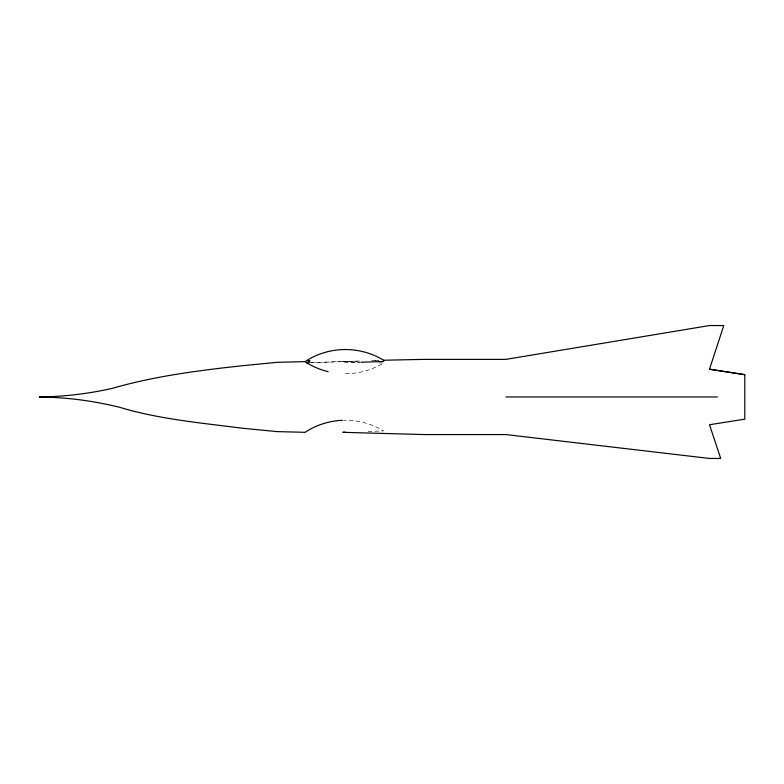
<?xml version="1.0" encoding="UTF-8"?>
<svg xmlns="http://www.w3.org/2000/svg" width="784" height="784" viewBox="0 0 784 784"><rect width="100%" height="100%" fill="white"/><g stroke="black" fill="none" stroke-linecap="round" stroke-linejoin="round"><path stroke-width="0.59" stroke-dasharray="3.92 2.94" d="M311.454 362.678L342.853 361.493L342.853 362.835L359.631 362.277L342.853 361.63L308.935 362.786M359.631 361.052L342.853 361.63L359.631 361.071M371.616 360.64L378.799 360.385L372.812 360.63M368.019 431.445L383.601 430.906C371.587 423.713 357.563 419.881 343.549 420.283M378.799 362.865L383.601 363.031A73.569 73.569 0 0 1 342.353 373.664"/><path stroke-width="1.18" d="M345.244 432.229L342.853 432.317L424.36 434.561L505.896 434.561L709.481 458.454L720.721 458.454L709.481 424.732L744.8 419.175L744.8 374.674L709.481 369.215L723.779 325.546L709.481 325.546L505.896 359.376L424.36 359.376L383.601 360.228A73.569 73.569 0 0 0 308.151 359.65L305.133 361.63L276.87 362.345L241.707 365.795C198.038 370.548 154.291 376.202 112.014 388.443C88.131 393.813 63.68 396.675 39.2 396.969C66.405 397.302 93.561 400.8 119.952 407.396C159.524 419.273 200.91 422.88 241.707 428.152L276.87 431.602L305.133 432.317C316.109 424.948 329.182 420.939 342.353 420.283M309.033 362.776L306.622 362.865L307.72 362.825M360.826 362.237L383.601 361.473L383.601 360.268M505.896 396.969L717.38 396.969M709.481 369.215L744.8 374.674M305.133 361.63L308.151 363.609A73.569 73.569 0 0 0 328.114 371.675M309.798 360.895L308.151 361.12L309.798 360.895"/></g></svg>
